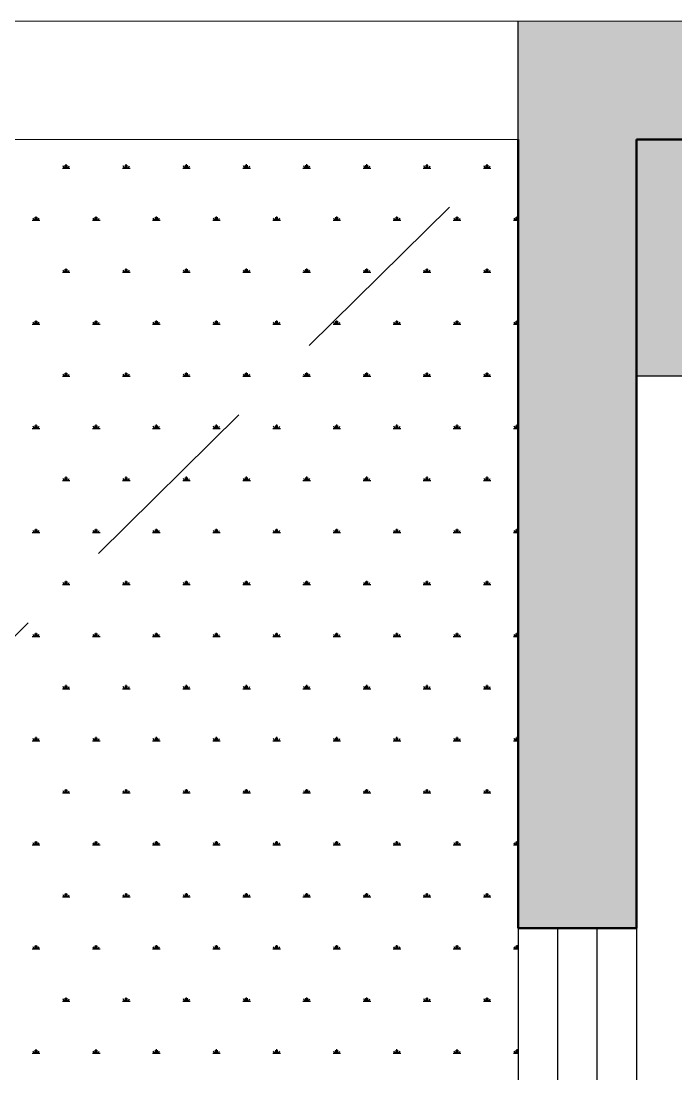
# Model space of a CAD drawing. Header units: millimetres. Extents: x 2999.9 to 3041.9, y 869.6 to 906.3.
# Drawn here: x 3022.64 to 3023.469, y 900.704 to 902.038 of the extents above; entities that cross this region are included whole.
import ezdxf

# ---------------------------------------------------------------- set-up
doc = ezdxf.new("R2010")
doc.units = ezdxf.units.MM
doc.linetypes.add('HIDDEN', pattern=[0.375, 0.25, -0.125])
doc.layers.add('mori', color=166, linetype='Continuous', lineweight=30)

msp = doc.modelspace()

# ---------------------------------------------------------------- hatches: boundary and pattern name
h = msp.add_hatch(color=256)
h.dxf.hatch_style = 1
h.set_gradient(color1=(127, 63, 0), color2=(143, 71, 0), one_color=1, tint=0.28, name='CYLINDER')
h.paths.add_polyline_path([(3023.4192, 901.8882), (3027.1645, 901.8882), (3027.1645, 901.5882), (3023.4192, 901.5882)])

# ---------------------------------------------------------------- linework, layer by layer
for p, q in [((3023.2692, 901.8882), (3023.2692, 902.0382)), ((3023.4192, 901.8882), (3027.1645, 901.8882)), ((3023.4192, 901.5882), (3023.4192, 901.8882)), ((3027.1645, 901.5882), (3023.4192, 901.5882))]:
    msp.add_line(p, q)
at = {"color": 253, "linetype": 'HIDDEN', "lineweight": 0}
msp.add_line((3019.2692, 897.9375), (3023.2692, 901.8882), dxfattribs=at)
at = {"color": 76, "linetype": 'Continuous'}
for p, q in [((3022.6919, 901.8518), (3022.7015, 901.8518)), ((3022.6943, 901.8518), (3022.6928, 901.8545)), ((3022.6955, 901.8518), (3022.6955, 901.8556)), ((3022.6967, 901.8518), (3022.6967, 901.8566)), ((3022.6979, 901.8518), (3022.6979, 901.8556)), ((3022.6991, 901.8518), (3022.7006, 901.8545)), ((3022.7681, 901.8518), (3022.7777, 901.8518)), ((3022.7705, 901.8518), (3022.769, 901.8545)), ((3022.7717, 901.8518), (3022.7717, 901.8556)), ((3022.7729, 901.8518), (3022.7729, 901.8566)), ((3022.7741, 901.8518), (3022.7741, 901.8556)), ((3022.7753, 901.8518), (3022.7768, 901.8545)), ((3022.8443, 901.8518), (3022.8539, 901.8518)), ((3022.8467, 901.8518), (3022.8452, 901.8545)), ((3022.8479, 901.8518), (3022.8479, 901.8556)), ((3022.8491, 901.8518), (3022.8491, 901.8566)), ((3022.8503, 901.8518), (3022.8503, 901.8556)), ((3022.8515, 901.8518), (3022.853, 901.8545)), ((3022.9205, 901.8518), (3022.9301, 901.8518)), ((3022.9229, 901.8518), (3022.9214, 901.8545)), ((3022.9241, 901.8518), (3022.9241, 901.8556)), ((3022.9253, 901.8518), (3022.9253, 901.8566)), ((3022.9265, 901.8518), (3022.9265, 901.8556)), ((3022.9277, 901.8518), (3022.9292, 901.8545)), ((3022.9967, 901.8518), (3023.0063, 901.8518)), ((3022.9991, 901.8518), (3022.9976, 901.8545)), ((3023.0003, 901.8518), (3023.0003, 901.8556)), ((3023.0015, 901.8518), (3023.0015, 901.8566)), ((3023.0027, 901.8518), (3023.0027, 901.8556)), ((3023.0039, 901.8518), (3023.0054, 901.8545)), ((3023.0729, 901.8518), (3023.0825, 901.8518)), ((3023.0753, 901.8518), (3023.0738, 901.8545)), ((3023.0765, 901.8518), (3023.0765, 901.8556)), ((3023.0777, 901.8518), (3023.0777, 901.8566)), ((3023.0789, 901.8518), (3023.0789, 901.8556)), ((3023.0801, 901.8518), (3023.0816, 901.8545)), ((3023.1491, 901.8518), (3023.1587, 901.8518)), ((3023.1515, 901.8518), (3023.15, 901.8545)), ((3023.1527, 901.8518), (3023.1527, 901.8556)), ((3023.1539, 901.8518), (3023.1539, 901.8566)), ((3023.1551, 901.8518), (3023.1551, 901.8556)), ((3023.1563, 901.8518), (3023.1578, 901.8545)), ((3023.2253, 901.8518), (3023.2324, 901.8518)), ((3023.2277, 901.8518), (3023.2262, 901.8545)), ((3023.2289, 901.8518), (3023.2289, 901.8556)), ((3023.2301, 901.8518), (3023.2301, 901.8566)), ((3023.2313, 901.8518), (3023.2313, 901.8556)), ((3023.2324, 901.8518), (3023.2349, 901.8518)), ((3023.2325, 901.8518), (3023.2326, 901.852)), ((3023.2326, 901.852), (3023.234, 901.8545)), ((3022.6538, 901.7858), (3022.6634, 901.7858)), ((3022.6562, 901.7858), (3022.6547, 901.7885)), ((3022.6574, 901.7858), (3022.6574, 901.7897)), ((3022.6586, 901.7858), (3022.6586, 901.7906)), ((3022.6598, 901.7858), (3022.6598, 901.7897)), ((3022.661, 901.7858), (3022.6625, 901.7885)), ((3022.73, 901.7858), (3022.7396, 901.7858)), ((3022.7324, 901.7858), (3022.7309, 901.7885)), ((3022.7336, 901.7858), (3022.7336, 901.7897)), ((3022.7348, 901.7858), (3022.7348, 901.7906)), ((3022.736, 901.7858), (3022.736, 901.7897)), ((3022.7372, 901.7858), (3022.7387, 901.7885)), ((3022.8062, 901.7858), (3022.8158, 901.7858)), ((3022.8086, 901.7858), (3022.8071, 901.7885)), ((3022.8098, 901.7858), (3022.8098, 901.7897)), ((3022.811, 901.7858), (3022.811, 901.7906)), ((3022.8122, 901.7858), (3022.8122, 901.7897)), ((3022.8134, 901.7858), (3022.8149, 901.7885)), ((3022.8824, 901.7858), (3022.892, 901.7858)), ((3022.8848, 901.7858), (3022.8833, 901.7885)), ((3022.886, 901.7858), (3022.886, 901.7897)), ((3022.8872, 901.7858), (3022.8872, 901.7906)), ((3022.8884, 901.7858), (3022.8884, 901.7897)), ((3022.8896, 901.7858), (3022.8911, 901.7885)), ((3022.9586, 901.7858), (3022.9682, 901.7858)), ((3022.961, 901.7858), (3022.9595, 901.7885)), ((3022.9622, 901.7858), (3022.9622, 901.7897)), ((3022.9634, 901.7858), (3022.9634, 901.7906)), ((3022.9646, 901.7858), (3022.9646, 901.7897)), ((3022.9658, 901.7858), (3022.9673, 901.7885)), ((3023.0348, 901.7858), (3023.0444, 901.7858)), ((3023.0372, 901.7858), (3023.0357, 901.7885)), ((3023.0384, 901.7858), (3023.0384, 901.7897)), ((3023.0396, 901.7858), (3023.0396, 901.7906)), ((3023.0408, 901.7858), (3023.0408, 901.7897)), ((3023.042, 901.7858), (3023.0435, 901.7885)), ((3023.111, 901.7858), (3023.1206, 901.7858)), ((3023.1134, 901.7858), (3023.1119, 901.7885)), ((3023.1146, 901.7858), (3023.1146, 901.7897)), ((3023.1158, 901.7858), (3023.1158, 901.7906)), ((3023.117, 901.7858), (3023.117, 901.7897)), ((3023.1182, 901.7858), (3023.1197, 901.7885)), ((3023.1872, 901.7858), (3023.1968, 901.7858)), ((3023.1896, 901.7858), (3023.1881, 901.7885)), ((3023.1908, 901.7858), (3023.1908, 901.7897)), ((3023.192, 901.7858), (3023.192, 901.7906)), ((3023.1932, 901.7858), (3023.1932, 901.7897)), ((3023.1944, 901.7858), (3023.1959, 901.7885)), ((3023.2634, 901.7858), (3023.2692, 901.7858)), ((3023.2658, 901.7858), (3023.2643, 901.7885)), ((3023.267, 901.7858), (3023.267, 901.7897)), ((3023.2682, 901.7858), (3023.2682, 901.7906)), ((3022.6919, 901.7199), (3022.7015, 901.7199)), ((3022.6943, 901.7199), (3022.6928, 901.7225)), ((3022.6955, 901.7199), (3022.6955, 901.7237)), ((3022.6967, 901.7199), (3022.6967, 901.7246)), ((3022.6979, 901.7199), (3022.6979, 901.7237)), ((3022.6991, 901.7199), (3022.7006, 901.7225)), ((3022.7681, 901.7199), (3022.7777, 901.7199)), ((3022.7705, 901.7199), (3022.769, 901.7225)), ((3022.7717, 901.7199), (3022.7717, 901.7237)), ((3022.7729, 901.7199), (3022.7729, 901.7246)), ((3022.7741, 901.7199), (3022.7741, 901.7237)), ((3022.7753, 901.7199), (3022.7768, 901.7225)), ((3022.8443, 901.7199), (3022.8539, 901.7199)), ((3022.8467, 901.7199), (3022.8452, 901.7225)), ((3022.8479, 901.7199), (3022.8479, 901.7237)), ((3022.8491, 901.7199), (3022.8491, 901.7246)), ((3022.8503, 901.7199), (3022.8503, 901.7237)), ((3022.8515, 901.7199), (3022.853, 901.7225)), ((3022.9205, 901.7199), (3022.9301, 901.7199)), ((3022.9229, 901.7199), (3022.9214, 901.7225)), ((3022.9241, 901.7199), (3022.9241, 901.7237)), ((3022.9253, 901.7199), (3022.9253, 901.7246)), ((3022.9265, 901.7199), (3022.9265, 901.7237)), ((3022.9277, 901.7199), (3022.9292, 901.7225)), ((3022.9967, 901.7199), (3023.0063, 901.7199)), ((3022.9991, 901.7199), (3022.9976, 901.7225)), ((3023.0003, 901.7199), (3023.0003, 901.7237)), ((3023.0015, 901.7199), (3023.0015, 901.7246)), ((3023.0027, 901.7199), (3023.0027, 901.7237)), ((3023.0039, 901.7199), (3023.0054, 901.7225)), ((3023.0729, 901.7199), (3023.0825, 901.7199)), ((3023.0753, 901.7199), (3023.0738, 901.7225)), ((3023.0765, 901.7199), (3023.0765, 901.7237)), ((3023.0777, 901.7199), (3023.0777, 901.7246)), ((3023.0789, 901.7199), (3023.0789, 901.7237)), ((3023.0801, 901.7199), (3023.0816, 901.7225)), ((3023.1491, 901.7199), (3023.1587, 901.7199)), ((3023.1515, 901.7199), (3023.15, 901.7225)), ((3023.1527, 901.7199), (3023.1527, 901.7237)), ((3023.1539, 901.7199), (3023.1539, 901.7246)), ((3023.1551, 901.7199), (3023.1551, 901.7237)), ((3023.1563, 901.7199), (3023.1578, 901.7225)), ((3023.2253, 901.7199), (3023.2349, 901.7199)), ((3023.2277, 901.7199), (3023.2262, 901.7225)), ((3023.2289, 901.7199), (3023.2289, 901.7237)), ((3023.2301, 901.7199), (3023.2301, 901.7246)), ((3023.2313, 901.7199), (3023.2313, 901.7237)), ((3023.2325, 901.7199), (3023.234, 901.7225)), ((3022.6538, 901.6539), (3022.6634, 901.6539)), ((3022.6562, 901.6539), (3022.6547, 901.6565)), ((3022.6574, 901.6539), (3022.6574, 901.6577)), ((3022.6586, 901.6539), (3022.6586, 901.6586)), ((3022.6598, 901.6539), (3022.6598, 901.6577)), ((3022.661, 901.6539), (3022.6625, 901.6565)), ((3022.73, 901.6539), (3022.7396, 901.6539)), ((3022.7324, 901.6539), (3022.7309, 901.6565)), ((3022.7336, 901.6539), (3022.7336, 901.6577)), ((3022.7348, 901.6539), (3022.7348, 901.6586)), ((3022.736, 901.6539), (3022.736, 901.6577)), ((3022.7372, 901.6539), (3022.7387, 901.6565)), ((3022.8062, 901.6539), (3022.8158, 901.6539)), ((3022.8086, 901.6539), (3022.8071, 901.6565)), ((3022.8098, 901.6539), (3022.8098, 901.6577)), ((3022.811, 901.6539), (3022.811, 901.6586)), ((3022.8122, 901.6539), (3022.8122, 901.6577)), ((3022.8134, 901.6539), (3022.8149, 901.6565)), ((3022.8824, 901.6539), (3022.892, 901.6539)), ((3022.8848, 901.6539), (3022.8833, 901.6565)), ((3022.886, 901.6539), (3022.886, 901.6577)), ((3022.8872, 901.6539), (3022.8872, 901.6586)), ((3022.8884, 901.6539), (3022.8884, 901.6577)), ((3022.8896, 901.6539), (3022.8911, 901.6565)), ((3022.9586, 901.6539), (3022.9682, 901.6539)), ((3022.961, 901.6539), (3022.9595, 901.6565)), ((3022.9622, 901.6539), (3022.9622, 901.6577)), ((3022.9634, 901.6539), (3022.9634, 901.6586)), ((3022.9646, 901.6539), (3022.9646, 901.6577)), ((3022.9658, 901.6539), (3022.9673, 901.6565)), ((3023.0348, 901.6539), (3023.0444, 901.6539)), ((3023.0372, 901.6539), (3023.0357, 901.6565)), ((3023.0384, 901.6539), (3023.0384, 901.6577)), ((3023.0396, 901.6539), (3023.0396, 901.6586)), ((3023.0408, 901.6539), (3023.0408, 901.6577)), ((3023.042, 901.6539), (3023.0435, 901.6565)), ((3023.111, 901.6539), (3023.1206, 901.6539)), ((3023.1134, 901.6539), (3023.1119, 901.6565)), ((3023.1146, 901.6539), (3023.1146, 901.6577)), ((3023.1158, 901.6539), (3023.1158, 901.6586)), ((3023.117, 901.6539), (3023.117, 901.6577)), ((3023.1182, 901.6539), (3023.1197, 901.6565)), ((3023.1872, 901.6539), (3023.1968, 901.6539)), ((3023.1896, 901.6539), (3023.1881, 901.6565)), ((3023.1908, 901.6539), (3023.1908, 901.6577)), ((3023.192, 901.6539), (3023.192, 901.6586)), ((3023.1932, 901.6539), (3023.1932, 901.6577)), ((3023.1944, 901.6539), (3023.1959, 901.6565)), ((3023.2634, 901.6539), (3023.2692, 901.6539)), ((3023.2658, 901.6539), (3023.2643, 901.6565)), ((3023.267, 901.6539), (3023.267, 901.6577)), ((3023.2682, 901.6539), (3023.2682, 901.6586)), ((3022.6919, 901.5879), (3022.7015, 901.5879)), ((3022.6943, 901.5879), (3022.6928, 901.5905)), ((3022.6955, 901.5879), (3022.6955, 901.5917)), ((3022.6967, 901.5879), (3022.6967, 901.5926)), ((3022.6979, 901.5879), (3022.6979, 901.5917)), ((3022.6991, 901.5879), (3022.7006, 901.5905)), ((3022.7681, 901.5879), (3022.7777, 901.5879)), ((3022.7705, 901.5879), (3022.769, 901.5905)), ((3022.7717, 901.5879), (3022.7717, 901.5917)), ((3022.7729, 901.5879), (3022.7729, 901.5926)), ((3022.7741, 901.5879), (3022.7741, 901.5917)), ((3022.7753, 901.5879), (3022.7768, 901.5905)), ((3022.8443, 901.5879), (3022.8539, 901.5879)), ((3022.8467, 901.5879), (3022.8452, 901.5905)), ((3022.8479, 901.5879), (3022.8479, 901.5917)), ((3022.8491, 901.5879), (3022.8491, 901.5926)), ((3022.8503, 901.5879), (3022.8503, 901.5917)), ((3022.8515, 901.5879), (3022.853, 901.5905)), ((3022.9205, 901.5879), (3022.9301, 901.5879)), ((3022.9229, 901.5879), (3022.9214, 901.5905)), ((3022.9241, 901.5879), (3022.9241, 901.5917)), ((3022.9253, 901.5879), (3022.9253, 901.5926)), ((3022.9265, 901.5879), (3022.9265, 901.5917)), ((3022.9277, 901.5879), (3022.9292, 901.5905)), ((3022.9967, 901.5879), (3023.0063, 901.5879)), ((3022.9991, 901.5879), (3022.9976, 901.5905)), ((3023.0003, 901.5879), (3023.0003, 901.5917)), ((3023.0015, 901.5879), (3023.0015, 901.5926)), ((3023.0027, 901.5879), (3023.0027, 901.5917)), ((3023.0039, 901.5879), (3023.0054, 901.5905)), ((3023.0729, 901.5879), (3023.0825, 901.5879)), ((3023.0753, 901.5879), (3023.0738, 901.5905)), ((3023.0765, 901.5879), (3023.0765, 901.5917)), ((3023.0777, 901.5879), (3023.0777, 901.5926)), ((3023.0789, 901.5879), (3023.0789, 901.5917)), ((3023.0801, 901.5879), (3023.0816, 901.5905)), ((3023.1491, 901.5879), (3023.1587, 901.5879)), ((3023.1515, 901.5879), (3023.15, 901.5905)), ((3023.1527, 901.5879), (3023.1527, 901.5917)), ((3023.1539, 901.5879), (3023.1539, 901.5926)), ((3023.1551, 901.5879), (3023.1551, 901.5917)), ((3023.1563, 901.5879), (3023.1578, 901.5905)), ((3023.2253, 901.5879), (3023.2349, 901.5879)), ((3023.2277, 901.5879), (3023.2262, 901.5905)), ((3023.2289, 901.5879), (3023.2289, 901.5917)), ((3023.2301, 901.5879), (3023.2301, 901.5926)), ((3023.2313, 901.5879), (3023.2313, 901.5917)), ((3023.2325, 901.5879), (3023.234, 901.5905)), ((3022.6538, 901.5219), (3022.6634, 901.5219)), ((3022.6562, 901.5219), (3022.6547, 901.5245)), ((3022.6574, 901.5219), (3022.6574, 901.5257)), ((3022.6586, 901.5219), (3022.6586, 901.5266)), ((3022.6598, 901.5219), (3022.6598, 901.5257)), ((3022.661, 901.5219), (3022.6625, 901.5245)), ((3022.73, 901.5219), (3022.7396, 901.5219)), ((3022.7324, 901.5219), (3022.7309, 901.5245)), ((3022.7336, 901.5219), (3022.7336, 901.5257)), ((3022.7348, 901.5219), (3022.7348, 901.5266)), ((3022.736, 901.5219), (3022.736, 901.5257)), ((3022.7372, 901.5219), (3022.7387, 901.5245)), ((3022.8062, 901.5219), (3022.8158, 901.5219)), ((3022.8086, 901.5219), (3022.8071, 901.5245)), ((3022.8098, 901.5219), (3022.8098, 901.5257)), ((3022.811, 901.5219), (3022.811, 901.5266)), ((3022.8122, 901.5219), (3022.8122, 901.5257)), ((3022.8134, 901.5219), (3022.8149, 901.5245)), ((3022.8824, 901.5219), (3022.892, 901.5219)), ((3022.8848, 901.5219), (3022.8833, 901.5245)), ((3022.886, 901.5219), (3022.886, 901.5257)), ((3022.8872, 901.5219), (3022.8872, 901.5266)), ((3022.8884, 901.5219), (3022.8884, 901.5257)), ((3022.8896, 901.5219), (3022.8911, 901.5245)), ((3022.9586, 901.5219), (3022.9682, 901.5219)), ((3022.961, 901.5219), (3022.9595, 901.5245)), ((3022.9622, 901.5219), (3022.9622, 901.5257)), ((3022.9634, 901.5219), (3022.9634, 901.5266)), ((3022.9646, 901.5219), (3022.9646, 901.5257)), ((3022.9658, 901.5219), (3022.9673, 901.5245)), ((3023.0348, 901.5219), (3023.0444, 901.5219)), ((3023.0372, 901.5219), (3023.0357, 901.5245)), ((3023.0384, 901.5219), (3023.0384, 901.5257)), ((3023.0396, 901.5219), (3023.0396, 901.5266)), ((3023.0408, 901.5219), (3023.0408, 901.5257)), ((3023.042, 901.5219), (3023.0435, 901.5245)), ((3023.111, 901.5219), (3023.1206, 901.5219)), ((3023.1134, 901.5219), (3023.1119, 901.5245)), ((3023.1146, 901.5219), (3023.1146, 901.5257)), ((3023.1158, 901.5219), (3023.1158, 901.5266)), ((3023.117, 901.5219), (3023.117, 901.5257)), ((3023.1182, 901.5219), (3023.1197, 901.5245)), ((3023.1872, 901.5219), (3023.1968, 901.5219)), ((3023.1896, 901.5219), (3023.1881, 901.5245)), ((3023.1908, 901.5219), (3023.1908, 901.5257)), ((3023.192, 901.5219), (3023.192, 901.5266)), ((3023.1932, 901.5219), (3023.1932, 901.5257)), ((3023.1944, 901.5219), (3023.1959, 901.5245)), ((3023.2634, 901.5219), (3023.2692, 901.5219)), ((3023.2658, 901.5219), (3023.2643, 901.5245)), ((3023.267, 901.5219), (3023.267, 901.5257)), ((3023.2682, 901.5219), (3023.2682, 901.5266)), ((3022.6919, 901.4559), (3022.7015, 901.4559)), ((3022.6943, 901.4559), (3022.6928, 901.4585)), ((3022.6955, 901.4559), (3022.6955, 901.4597)), ((3022.6967, 901.4559), (3022.6967, 901.4607)), ((3022.6979, 901.4559), (3022.6979, 901.4597)), ((3022.6991, 901.4559), (3022.7006, 901.4585)), ((3022.7681, 901.4559), (3022.7777, 901.4559)), ((3022.7705, 901.4559), (3022.769, 901.4585)), ((3022.7717, 901.4559), (3022.7717, 901.4597)), ((3022.7729, 901.4559), (3022.7729, 901.4607)), ((3022.7741, 901.4559), (3022.7741, 901.4597)), ((3022.7753, 901.4559), (3022.7768, 901.4585)), ((3022.8443, 901.4559), (3022.8539, 901.4559)), ((3022.8467, 901.4559), (3022.8452, 901.4585)), ((3022.8479, 901.4559), (3022.8479, 901.4597)), ((3022.8491, 901.4559), (3022.8491, 901.4607)), ((3022.8503, 901.4559), (3022.8503, 901.4597)), ((3022.8515, 901.4559), (3022.853, 901.4585)), ((3022.9205, 901.4559), (3022.9301, 901.4559)), ((3022.9229, 901.4559), (3022.9214, 901.4585)), ((3022.9241, 901.4559), (3022.9241, 901.4597)), ((3022.9253, 901.4559), (3022.9253, 901.4607)), ((3022.9265, 901.4559), (3022.9265, 901.4597)), ((3022.9277, 901.4559), (3022.9292, 901.4585)), ((3022.9967, 901.4559), (3023.0063, 901.4559)), ((3022.9991, 901.4559), (3022.9976, 901.4585)), ((3023.0003, 901.4559), (3023.0003, 901.4597)), ((3023.0015, 901.4559), (3023.0015, 901.4607)), ((3023.0027, 901.4559), (3023.0027, 901.4597)), ((3023.0039, 901.4559), (3023.0054, 901.4585)), ((3023.0729, 901.4559), (3023.0825, 901.4559)), ((3023.0753, 901.4559), (3023.0738, 901.4585)), ((3023.0765, 901.4559), (3023.0765, 901.4597)), ((3023.0777, 901.4559), (3023.0777, 901.4607)), ((3023.0789, 901.4559), (3023.0789, 901.4597)), ((3023.0801, 901.4559), (3023.0816, 901.4585)), ((3023.1491, 901.4559), (3023.1587, 901.4559)), ((3023.1515, 901.4559), (3023.15, 901.4585)), ((3023.1527, 901.4559), (3023.1527, 901.4597)), ((3023.1539, 901.4559), (3023.1539, 901.4607)), ((3023.1551, 901.4559), (3023.1551, 901.4597)), ((3023.1563, 901.4559), (3023.1578, 901.4585)), ((3023.2253, 901.4559), (3023.2349, 901.4559)), ((3023.2277, 901.4559), (3023.2262, 901.4585)), ((3023.2289, 901.4559), (3023.2289, 901.4597)), ((3023.2301, 901.4559), (3023.2301, 901.4607)), ((3023.2313, 901.4559), (3023.2313, 901.4597)), ((3023.2325, 901.4559), (3023.234, 901.4585)), ((3022.6538, 901.3899), (3022.6634, 901.3899)), ((3022.6562, 901.3899), (3022.6547, 901.3925)), ((3022.6574, 901.3899), (3022.6574, 901.3937)), ((3022.6586, 901.3899), (3022.6586, 901.3947)), ((3022.6598, 901.3899), (3022.6598, 901.3937)), ((3022.661, 901.3899), (3022.6625, 901.3925)), ((3022.73, 901.3899), (3022.7396, 901.3899)), ((3022.7324, 901.3899), (3022.7309, 901.3925)), ((3022.7336, 901.3899), (3022.7336, 901.3937)), ((3022.7348, 901.3899), (3022.7348, 901.3947)), ((3022.736, 901.3899), (3022.736, 901.3937)), ((3022.7372, 901.3899), (3022.7387, 901.3925)), ((3022.8062, 901.3899), (3022.8158, 901.3899)), ((3022.8086, 901.3899), (3022.8071, 901.3925)), ((3022.8098, 901.3899), (3022.8098, 901.3937)), ((3022.811, 901.3899), (3022.811, 901.3947)), ((3022.8122, 901.3899), (3022.8122, 901.3937)), ((3022.8134, 901.3899), (3022.8149, 901.3925)), ((3022.8824, 901.3899), (3022.892, 901.3899)), ((3022.8848, 901.3899), (3022.8833, 901.3925)), ((3022.886, 901.3899), (3022.886, 901.3937)), ((3022.8872, 901.3899), (3022.8872, 901.3947)), ((3022.8884, 901.3899), (3022.8884, 901.3937)), ((3022.8896, 901.3899), (3022.8911, 901.3925)), ((3022.9586, 901.3899), (3022.9682, 901.3899)), ((3022.961, 901.3899), (3022.9595, 901.3925)), ((3022.9622, 901.3899), (3022.9622, 901.3937)), ((3022.9634, 901.3899), (3022.9634, 901.3947)), ((3022.9646, 901.3899), (3022.9646, 901.3937)), ((3022.9658, 901.3899), (3022.9673, 901.3925)), ((3023.0348, 901.3899), (3023.0444, 901.3899)), ((3023.0372, 901.3899), (3023.0357, 901.3925)), ((3023.0384, 901.3899), (3023.0384, 901.3937)), ((3023.0396, 901.3899), (3023.0396, 901.3947)), ((3023.0408, 901.3899), (3023.0408, 901.3937)), ((3023.042, 901.3899), (3023.0435, 901.3925)), ((3023.111, 901.3899), (3023.1206, 901.3899)), ((3023.1134, 901.3899), (3023.1119, 901.3925)), ((3023.1146, 901.3899), (3023.1146, 901.3937)), ((3023.1158, 901.3899), (3023.1158, 901.3947)), ((3023.117, 901.3899), (3023.117, 901.3937)), ((3023.1182, 901.3899), (3023.1197, 901.3925)), ((3023.1872, 901.3899), (3023.1968, 901.3899)), ((3023.1896, 901.3899), (3023.1881, 901.3925)), ((3023.1908, 901.3899), (3023.1908, 901.3937)), ((3023.192, 901.3899), (3023.192, 901.3947)), ((3023.1932, 901.3899), (3023.1932, 901.3937)), ((3023.1944, 901.3899), (3023.1959, 901.3925)), ((3023.2634, 901.3899), (3023.2692, 901.3899)), ((3023.2658, 901.3899), (3023.2643, 901.3925)), ((3023.267, 901.3899), (3023.267, 901.3937)), ((3023.2682, 901.3899), (3023.2682, 901.3947)), ((3022.6919, 901.3239), (3022.6979, 901.3239)), ((3022.6943, 901.3239), (3022.6928, 901.3265)), ((3022.6955, 901.3239), (3022.6955, 901.3277)), ((3022.6967, 901.3239), (3022.6967, 901.3287)), ((3022.6979, 901.3239), (3022.6979, 901.3277)), ((3022.6979, 901.3239), (3022.7015, 901.3239)), ((3022.6979, 901.3239), (3022.6979, 901.3239)), ((3022.6991, 901.3239), (3022.7006, 901.3266)), ((3022.7681, 901.3239), (3022.7777, 901.3239)), ((3022.7705, 901.3239), (3022.769, 901.3265)), ((3022.7717, 901.3239), (3022.7717, 901.3277)), ((3022.7729, 901.3239), (3022.7729, 901.3287)), ((3022.7741, 901.3239), (3022.7741, 901.3277)), ((3022.7753, 901.3239), (3022.7768, 901.3266)), ((3022.8443, 901.3239), (3022.8539, 901.3239)), ((3022.8467, 901.3239), (3022.8452, 901.3265)), ((3022.8479, 901.3239), (3022.8479, 901.3277)), ((3022.8491, 901.3239), (3022.8491, 901.3287)), ((3022.8503, 901.3239), (3022.8503, 901.3277)), ((3022.8515, 901.3239), (3022.853, 901.3266)), ((3022.9205, 901.3239), (3022.9301, 901.3239)), ((3022.9229, 901.3239), (3022.9214, 901.3265)), ((3022.9241, 901.3239), (3022.9241, 901.3277)), ((3022.9253, 901.3239), (3022.9253, 901.3287)), ((3022.9265, 901.3239), (3022.9265, 901.3277)), ((3022.9277, 901.3239), (3022.9292, 901.3266)), ((3022.9967, 901.3239), (3023.0063, 901.3239)), ((3022.9991, 901.3239), (3022.9976, 901.3265)), ((3023.0003, 901.3239), (3023.0003, 901.3277)), ((3023.0015, 901.3239), (3023.0015, 901.3287)), ((3023.0027, 901.3239), (3023.0027, 901.3277)), ((3023.0039, 901.3239), (3023.0054, 901.3266)), ((3023.0729, 901.3239), (3023.0825, 901.3239)), ((3023.0753, 901.3239), (3023.0738, 901.3265)), ((3023.0765, 901.3239), (3023.0765, 901.3277)), ((3023.0777, 901.3239), (3023.0777, 901.3287)), ((3023.0789, 901.3239), (3023.0789, 901.3277)), ((3023.0801, 901.3239), (3023.0816, 901.3266)), ((3023.1491, 901.3239), (3023.1587, 901.3239)), ((3023.1515, 901.3239), (3023.15, 901.3265)), ((3023.1527, 901.3239), (3023.1527, 901.3277)), ((3023.1539, 901.3239), (3023.1539, 901.3287)), ((3023.1551, 901.3239), (3023.1551, 901.3277)), ((3023.1563, 901.3239), (3023.1578, 901.3266)), ((3023.2253, 901.3239), (3023.2349, 901.3239)), ((3023.2277, 901.3239), (3023.2262, 901.3265)), ((3023.2289, 901.3239), (3023.2289, 901.3277)), ((3023.2301, 901.3239), (3023.2301, 901.3287)), ((3023.2313, 901.3239), (3023.2313, 901.3277)), ((3023.2325, 901.3239), (3023.234, 901.3266)), ((3022.6538, 901.2579), (3022.6634, 901.2579)), ((3022.6562, 901.2579), (3022.6547, 901.2606)), ((3022.6574, 901.2579), (3022.6574, 901.2617)), ((3022.6586, 901.2579), (3022.6586, 901.2627)), ((3022.6598, 901.2579), (3022.6598, 901.2617)), ((3022.661, 901.2579), (3022.6625, 901.2606)), ((3022.73, 901.2579), (3022.7396, 901.2579)), ((3022.7324, 901.2579), (3022.7309, 901.2606)), ((3022.7336, 901.2579), (3022.7336, 901.2617)), ((3022.7348, 901.2579), (3022.7348, 901.2627)), ((3022.736, 901.2579), (3022.736, 901.2617)), ((3022.7372, 901.2579), (3022.7387, 901.2606)), ((3022.8062, 901.2579), (3022.8158, 901.2579)), ((3022.8086, 901.2579), (3022.8071, 901.2606)), ((3022.8098, 901.2579), (3022.8098, 901.2617)), ((3022.811, 901.2579), (3022.811, 901.2627)), ((3022.8122, 901.2579), (3022.8122, 901.2617)), ((3022.8134, 901.2579), (3022.8149, 901.2606)), ((3022.8824, 901.2579), (3022.892, 901.2579)), ((3022.8848, 901.2579), (3022.8833, 901.2606)), ((3022.886, 901.2579), (3022.886, 901.2617)), ((3022.8872, 901.2579), (3022.8872, 901.2627)), ((3022.8884, 901.2579), (3022.8884, 901.2617)), ((3022.8896, 901.2579), (3022.8911, 901.2606)), ((3022.9586, 901.2579), (3022.9682, 901.2579)), ((3022.961, 901.2579), (3022.9595, 901.2606)), ((3022.9622, 901.2579), (3022.9622, 901.2617)), ((3022.9634, 901.2579), (3022.9634, 901.2627)), ((3022.9646, 901.2579), (3022.9646, 901.2617)), ((3022.9658, 901.2579), (3022.9673, 901.2606)), ((3023.0348, 901.2579), (3023.0444, 901.2579)), ((3023.0372, 901.2579), (3023.0357, 901.2606)), ((3023.0384, 901.2579), (3023.0384, 901.2617)), ((3023.0396, 901.2579), (3023.0396, 901.2627)), ((3023.0408, 901.2579), (3023.0408, 901.2617)), ((3023.042, 901.2579), (3023.0435, 901.2606)), ((3023.111, 901.2579), (3023.1206, 901.2579)), ((3023.1134, 901.2579), (3023.1119, 901.2606)), ((3023.1146, 901.2579), (3023.1146, 901.2617)), ((3023.1158, 901.2579), (3023.1158, 901.2627)), ((3023.117, 901.2579), (3023.117, 901.2617)), ((3023.1182, 901.2579), (3023.1197, 901.2606)), ((3023.1872, 901.2579), (3023.1968, 901.2579)), ((3023.1896, 901.2579), (3023.1881, 901.2606)), ((3023.1908, 901.2579), (3023.1908, 901.2617)), ((3023.192, 901.2579), (3023.192, 901.2627)), ((3023.1932, 901.2579), (3023.1932, 901.2617)), ((3023.1944, 901.2579), (3023.1959, 901.2606)), ((3023.2634, 901.2579), (3023.2692, 901.2579)), ((3023.2658, 901.2579), (3023.2643, 901.2606)), ((3023.267, 901.2579), (3023.267, 901.2617)), ((3023.2682, 901.2579), (3023.2682, 901.2627)), ((3022.6919, 901.1919), (3022.7015, 901.1919)), ((3022.6943, 901.1919), (3022.6928, 901.1946)), ((3022.6955, 901.1919), (3022.6955, 901.1957)), ((3022.6967, 901.1919), (3022.6967, 901.1967)), ((3022.6979, 901.1919), (3022.6979, 901.1957)), ((3022.6991, 901.1919), (3022.7006, 901.1946)), ((3022.7681, 901.1919), (3022.7777, 901.1919)), ((3022.7705, 901.1919), (3022.769, 901.1946)), ((3022.7717, 901.1919), (3022.7717, 901.1957)), ((3022.7729, 901.1919), (3022.7729, 901.1967)), ((3022.7741, 901.1919), (3022.7741, 901.1957)), ((3022.7753, 901.1919), (3022.7768, 901.1946)), ((3022.8443, 901.1919), (3022.8539, 901.1919)), ((3022.8467, 901.1919), (3022.8452, 901.1946)), ((3022.8479, 901.1919), (3022.8479, 901.1957)), ((3022.8491, 901.1919), (3022.8491, 901.1967)), ((3022.8503, 901.1919), (3022.8503, 901.1957)), ((3022.8515, 901.1919), (3022.853, 901.1946)), ((3022.9205, 901.1919), (3022.9301, 901.1919)), ((3022.9229, 901.1919), (3022.9214, 901.1946)), ((3022.9241, 901.1919), (3022.9241, 901.1957)), ((3022.9253, 901.1919), (3022.9253, 901.1967)), ((3022.9265, 901.1919), (3022.9265, 901.1957)), ((3022.9277, 901.1919), (3022.9292, 901.1946)), ((3022.9967, 901.1919), (3023.0063, 901.1919)), ((3022.9991, 901.1919), (3022.9976, 901.1946)), ((3023.0003, 901.1919), (3023.0003, 901.1957)), ((3023.0015, 901.1919), (3023.0015, 901.1967)), ((3023.0027, 901.1919), (3023.0027, 901.1957)), ((3023.0039, 901.1919), (3023.0054, 901.1946)), ((3023.0729, 901.1919), (3023.0825, 901.1919)), ((3023.0753, 901.1919), (3023.0738, 901.1946)), ((3023.0765, 901.1919), (3023.0765, 901.1957)), ((3023.0777, 901.1919), (3023.0777, 901.1967)), ((3023.0789, 901.1919), (3023.0789, 901.1957)), ((3023.0801, 901.1919), (3023.0816, 901.1946)), ((3023.1491, 901.1919), (3023.1587, 901.1919)), ((3023.1515, 901.1919), (3023.15, 901.1946)), ((3023.1527, 901.1919), (3023.1527, 901.1957)), ((3023.1539, 901.1919), (3023.1539, 901.1967)), ((3023.1551, 901.1919), (3023.1551, 901.1957)), ((3023.1563, 901.1919), (3023.1578, 901.1946)), ((3023.2253, 901.1919), (3023.2349, 901.1919)), ((3023.2277, 901.1919), (3023.2262, 901.1946)), ((3023.2289, 901.1919), (3023.2289, 901.1957)), ((3023.2301, 901.1919), (3023.2301, 901.1967)), ((3023.2313, 901.1919), (3023.2313, 901.1957)), ((3023.2325, 901.1919), (3023.234, 901.1946)), ((3022.6586, 901.1259), (3022.6586, 901.1307)), ((3022.7348, 901.1259), (3022.7348, 901.1307)), ((3022.811, 901.1259), (3022.811, 901.1307)), ((3022.8872, 901.1259), (3022.8872, 901.1307)), ((3022.9634, 901.1259), (3022.9634, 901.1307)), ((3023.0396, 901.1259), (3023.0396, 901.1307)), ((3023.1158, 901.1259), (3023.1158, 901.1307)), ((3023.192, 901.1259), (3023.192, 901.1307)), ((3023.2682, 901.1259), (3023.2682, 901.1307)), ((3022.6538, 901.1259), (3022.6634, 901.1259)), ((3022.6562, 901.1259), (3022.6547, 901.1286)), ((3022.6574, 901.1259), (3022.6574, 901.1297)), ((3022.6598, 901.1259), (3022.6598, 901.1297)), ((3022.661, 901.1259), (3022.6625, 901.1286)), ((3022.73, 901.1259), (3022.7396, 901.1259)), ((3022.7324, 901.1259), (3022.7309, 901.1286)), ((3022.7336, 901.1259), (3022.7336, 901.1297)), ((3022.736, 901.1259), (3022.736, 901.1297)), ((3022.7372, 901.1259), (3022.7387, 901.1286)), ((3022.8062, 901.1259), (3022.8158, 901.1259)), ((3022.8086, 901.1259), (3022.8071, 901.1286)), ((3022.8098, 901.1259), (3022.8098, 901.1297)), ((3022.8122, 901.1259), (3022.8122, 901.1297)), ((3022.8134, 901.1259), (3022.8149, 901.1286)), ((3022.8824, 901.1259), (3022.892, 901.1259)), ((3022.8848, 901.1259), (3022.8833, 901.1286)), ((3022.886, 901.1259), (3022.886, 901.1297)), ((3022.8884, 901.1259), (3022.8884, 901.1297)), ((3022.8896, 901.1259), (3022.8911, 901.1286)), ((3022.9586, 901.1259), (3022.9682, 901.1259)), ((3022.961, 901.1259), (3022.9595, 901.1286)), ((3022.9622, 901.1259), (3022.9622, 901.1297)), ((3022.9646, 901.1259), (3022.9646, 901.1297)), ((3022.9658, 901.1259), (3022.9673, 901.1286)), ((3023.0348, 901.1259), (3023.0444, 901.1259)), ((3023.0372, 901.1259), (3023.0357, 901.1286)), ((3023.0384, 901.1259), (3023.0384, 901.1297)), ((3023.0408, 901.1259), (3023.0408, 901.1297)), ((3023.042, 901.1259), (3023.0435, 901.1286)), ((3023.111, 901.1259), (3023.1206, 901.1259)), ((3023.1134, 901.1259), (3023.1119, 901.1286)), ((3023.1146, 901.1259), (3023.1146, 901.1297)), ((3023.117, 901.1259), (3023.117, 901.1297)), ((3023.1182, 901.1259), (3023.1197, 901.1286)), ((3023.1872, 901.1259), (3023.1968, 901.1259)), ((3023.1896, 901.1259), (3023.1881, 901.1286)), ((3023.1908, 901.1259), (3023.1908, 901.1297)), ((3023.1932, 901.1259), (3023.1932, 901.1297)), ((3023.1944, 901.1259), (3023.1959, 901.1286)), ((3023.2634, 901.1259), (3023.2692, 901.1259)), ((3023.2658, 901.1259), (3023.2643, 901.1286)), ((3023.267, 901.1259), (3023.267, 901.1297)), ((3022.6955, 901.0599), (3022.6955, 901.0638)), ((3022.6967, 901.0599), (3022.6967, 901.0647)), ((3022.6979, 901.0599), (3022.6979, 901.0638)), ((3022.7717, 901.0599), (3022.7717, 901.0638)), ((3022.7729, 901.0599), (3022.7729, 901.0647)), ((3022.7741, 901.0599), (3022.7741, 901.0638)), ((3022.8479, 901.0599), (3022.8479, 901.0638)), ((3022.8491, 901.0599), (3022.8491, 901.0647)), ((3022.8503, 901.0599), (3022.8503, 901.0638)), ((3022.9241, 901.0599), (3022.9241, 901.0638)), ((3022.9253, 901.0599), (3022.9253, 901.0647)), ((3022.9265, 901.0599), (3022.9265, 901.0638)), ((3023.0003, 901.0599), (3023.0003, 901.0638)), ((3023.0015, 901.0599), (3023.0015, 901.0647)), ((3023.0027, 901.0599), (3023.0027, 901.0638)), ((3023.0765, 901.0599), (3023.0765, 901.0638)), ((3023.0777, 901.0599), (3023.0777, 901.0647)), ((3023.0789, 901.0599), (3023.0789, 901.0638)), ((3023.1527, 901.0599), (3023.1527, 901.0638)), ((3023.1539, 901.0599), (3023.1539, 901.0647)), ((3023.1551, 901.0599), (3023.1551, 901.0638)), ((3023.2289, 901.0599), (3023.2289, 901.0638)), ((3023.2301, 901.0599), (3023.2301, 901.0647)), ((3023.2313, 901.0599), (3023.2313, 901.0638)), ((3022.6919, 901.0599), (3022.7015, 901.0599)), ((3022.6943, 901.0599), (3022.6928, 901.0626)), ((3022.6991, 901.0599), (3022.7006, 901.0626)), ((3022.7681, 901.0599), (3022.7777, 901.0599)), ((3022.7705, 901.0599), (3022.769, 901.0626)), ((3022.7753, 901.0599), (3022.7768, 901.0626)), ((3022.8443, 901.0599), (3022.8539, 901.0599)), ((3022.8467, 901.0599), (3022.8452, 901.0626)), ((3022.8515, 901.0599), (3022.853, 901.0626)), ((3022.9205, 901.0599), (3022.9301, 901.0599)), ((3022.9229, 901.0599), (3022.9214, 901.0626)), ((3022.9277, 901.0599), (3022.9292, 901.0626)), ((3022.9967, 901.0599), (3023.0063, 901.0599)), ((3022.9991, 901.0599), (3022.9976, 901.0626)), ((3023.0039, 901.0599), (3023.0054, 901.0626)), ((3023.0729, 901.0599), (3023.0825, 901.0599)), ((3023.0753, 901.0599), (3023.0738, 901.0626)), ((3023.0801, 901.0599), (3023.0816, 901.0626)), ((3023.1491, 901.0599), (3023.1587, 901.0599)), ((3023.1515, 901.0599), (3023.15, 901.0626)), ((3023.1563, 901.0599), (3023.1578, 901.0626)), ((3023.2253, 901.0599), (3023.2349, 901.0599)), ((3023.2277, 901.0599), (3023.2262, 901.0626)), ((3023.2325, 901.0599), (3023.234, 901.0626)), ((3022.6574, 900.994), (3022.6574, 900.9978)), ((3022.6586, 900.994), (3022.6586, 900.9987)), ((3022.6598, 900.994), (3022.6598, 900.9978)), ((3022.7336, 900.994), (3022.7336, 900.9978)), ((3022.7348, 900.994), (3022.7348, 900.9987)), ((3022.736, 900.994), (3022.736, 900.9978)), ((3022.8098, 900.994), (3022.8098, 900.9978)), ((3022.811, 900.994), (3022.811, 900.9987)), ((3022.8122, 900.994), (3022.8122, 900.9978)), ((3022.886, 900.994), (3022.886, 900.9978)), ((3022.8872, 900.994), (3022.8872, 900.9987)), ((3022.8884, 900.994), (3022.8884, 900.9978)), ((3022.9622, 900.994), (3022.9622, 900.9978)), ((3022.9634, 900.994), (3022.9634, 900.9987)), ((3022.9646, 900.994), (3022.9646, 900.9978)), ((3023.0384, 900.994), (3023.0384, 900.9978)), ((3023.0396, 900.994), (3023.0396, 900.9987)), ((3023.0408, 900.994), (3023.0408, 900.9978)), ((3023.1146, 900.994), (3023.1146, 900.9978)), ((3023.1158, 900.994), (3023.1158, 900.9987)), ((3023.117, 900.994), (3023.117, 900.9978)), ((3023.1908, 900.994), (3023.1908, 900.9978)), ((3023.192, 900.994), (3023.192, 900.9987)), ((3023.1932, 900.994), (3023.1932, 900.9978)), ((3023.267, 900.994), (3023.267, 900.9978)), ((3023.2682, 900.994), (3023.2682, 900.9987)), ((3022.6538, 900.994), (3022.6634, 900.994)), ((3022.6562, 900.994), (3022.6547, 900.9966)), ((3022.661, 900.994), (3022.6625, 900.9966)), ((3022.73, 900.994), (3022.7396, 900.994)), ((3022.7324, 900.994), (3022.7309, 900.9966)), ((3022.7372, 900.994), (3022.7387, 900.9966)), ((3022.8062, 900.994), (3022.8158, 900.994)), ((3022.8086, 900.994), (3022.8071, 900.9966)), ((3022.8134, 900.994), (3022.8149, 900.9966)), ((3022.8824, 900.994), (3022.892, 900.994)), ((3022.8848, 900.994), (3022.8833, 900.9966)), ((3022.8896, 900.994), (3022.8911, 900.9966)), ((3022.9586, 900.994), (3022.9682, 900.994)), ((3022.961, 900.994), (3022.9595, 900.9966)), ((3022.9658, 900.994), (3022.9673, 900.9966)), ((3023.0348, 900.994), (3023.0444, 900.994)), ((3023.0372, 900.994), (3023.0357, 900.9966)), ((3023.042, 900.994), (3023.0435, 900.9966)), ((3023.111, 900.994), (3023.1206, 900.994)), ((3023.1134, 900.994), (3023.1119, 900.9966)), ((3023.1182, 900.994), (3023.1197, 900.9966)), ((3023.1872, 900.994), (3023.1968, 900.994)), ((3023.1896, 900.994), (3023.1881, 900.9966)), ((3023.1944, 900.994), (3023.1959, 900.9966)), ((3023.2634, 900.994), (3023.2692, 900.994)), ((3023.2658, 900.994), (3023.2643, 900.9966)), ((3022.6943, 900.928), (3022.6928, 900.9306)), ((3022.6955, 900.928), (3022.6955, 900.9318)), ((3022.6967, 900.928), (3022.6967, 900.9327)), ((3022.6979, 900.928), (3022.6979, 900.9318)), ((3022.6991, 900.928), (3022.7006, 900.9306)), ((3022.7705, 900.928), (3022.769, 900.9306)), ((3022.7717, 900.928), (3022.7717, 900.9318)), ((3022.7729, 900.928), (3022.7729, 900.9327)), ((3022.7741, 900.928), (3022.7741, 900.9318)), ((3022.7753, 900.928), (3022.7768, 900.9306)), ((3022.8467, 900.928), (3022.8452, 900.9306)), ((3022.8479, 900.928), (3022.8479, 900.9318)), ((3022.8491, 900.928), (3022.8491, 900.9327)), ((3022.8503, 900.928), (3022.8503, 900.9318)), ((3022.8515, 900.928), (3022.853, 900.9306)), ((3022.9229, 900.928), (3022.9214, 900.9306)), ((3022.9241, 900.928), (3022.9241, 900.9318)), ((3022.9253, 900.928), (3022.9253, 900.9327)), ((3022.9265, 900.928), (3022.9265, 900.9318)), ((3022.9277, 900.928), (3022.9292, 900.9306)), ((3022.9991, 900.928), (3022.9976, 900.9306)), ((3023.0003, 900.928), (3023.0003, 900.9318)), ((3023.0015, 900.928), (3023.0015, 900.9327)), ((3023.0027, 900.928), (3023.0027, 900.9318)), ((3023.0039, 900.928), (3023.0054, 900.9306)), ((3023.0753, 900.928), (3023.0738, 900.9306)), ((3023.0765, 900.928), (3023.0765, 900.9318)), ((3023.0777, 900.928), (3023.0777, 900.9327)), ((3023.0789, 900.928), (3023.0789, 900.9318)), ((3023.0801, 900.928), (3023.0816, 900.9306)), ((3023.1515, 900.928), (3023.15, 900.9306)), ((3023.1527, 900.928), (3023.1527, 900.9318)), ((3023.1539, 900.928), (3023.1539, 900.9327)), ((3023.1551, 900.928), (3023.1551, 900.9318)), ((3023.1563, 900.928), (3023.1578, 900.9306)), ((3023.2277, 900.928), (3023.2262, 900.9306)), ((3023.2289, 900.928), (3023.2289, 900.9318)), ((3023.2301, 900.928), (3023.2301, 900.9327)), ((3023.2313, 900.928), (3023.2313, 900.9318)), ((3023.2325, 900.928), (3023.234, 900.9306)), ((3022.6919, 900.928), (3022.7015, 900.928)), ((3022.7681, 900.928), (3022.7777, 900.928)), ((3022.8443, 900.928), (3022.8539, 900.928)), ((3022.9205, 900.928), (3022.9301, 900.928)), ((3022.9967, 900.928), (3023.0063, 900.928)), ((3023.0729, 900.928), (3023.0825, 900.928)), ((3023.1491, 900.928), (3023.1587, 900.928)), ((3023.2253, 900.928), (3023.2349, 900.928)), ((3022.6562, 900.862), (3022.6547, 900.8646)), ((3022.6574, 900.862), (3022.6574, 900.8658)), ((3022.6586, 900.862), (3022.6586, 900.8667)), ((3022.6598, 900.862), (3022.6598, 900.8658)), ((3022.661, 900.862), (3022.6625, 900.8646)), ((3022.7324, 900.862), (3022.7309, 900.8646)), ((3022.7336, 900.862), (3022.7336, 900.8658)), ((3022.7348, 900.862), (3022.7348, 900.8667)), ((3022.736, 900.862), (3022.736, 900.8658)), ((3022.7372, 900.862), (3022.7387, 900.8646)), ((3022.8086, 900.862), (3022.8071, 900.8646)), ((3022.8098, 900.862), (3022.8098, 900.8658)), ((3022.811, 900.862), (3022.811, 900.8667)), ((3022.8122, 900.862), (3022.8122, 900.8658)), ((3022.8134, 900.862), (3022.8149, 900.8646)), ((3022.8848, 900.862), (3022.8833, 900.8646)), ((3022.886, 900.862), (3022.886, 900.8658)), ((3022.8872, 900.862), (3022.8872, 900.8667)), ((3022.8884, 900.862), (3022.8884, 900.8658)), ((3022.8896, 900.862), (3022.8911, 900.8646)), ((3022.961, 900.862), (3022.9595, 900.8646)), ((3022.9622, 900.862), (3022.9622, 900.8658)), ((3022.9634, 900.862), (3022.9634, 900.8667)), ((3022.9646, 900.862), (3022.9646, 900.8658)), ((3022.9658, 900.862), (3022.9673, 900.8646)), ((3023.0372, 900.862), (3023.0357, 900.8646)), ((3023.0384, 900.862), (3023.0384, 900.8658)), ((3023.0396, 900.862), (3023.0396, 900.8667)), ((3023.0408, 900.862), (3023.0408, 900.8658)), ((3023.042, 900.862), (3023.0435, 900.8646)), ((3023.1134, 900.862), (3023.1119, 900.8646)), ((3023.1146, 900.862), (3023.1146, 900.8658)), ((3023.1158, 900.862), (3023.1158, 900.8667)), ((3023.117, 900.862), (3023.117, 900.8658)), ((3023.1182, 900.862), (3023.1197, 900.8646)), ((3023.1896, 900.862), (3023.1881, 900.8646)), ((3023.1908, 900.862), (3023.1908, 900.8658)), ((3023.192, 900.862), (3023.192, 900.8667)), ((3023.1932, 900.862), (3023.1932, 900.8658)), ((3023.1944, 900.862), (3023.1959, 900.8646)), ((3023.2658, 900.862), (3023.2643, 900.8646)), ((3023.267, 900.862), (3023.267, 900.8658)), ((3023.2682, 900.862), (3023.2682, 900.8667)), ((3022.6538, 900.862), (3022.6634, 900.862)), ((3022.73, 900.862), (3022.7396, 900.862)), ((3022.8062, 900.862), (3022.8158, 900.862)), ((3022.8824, 900.862), (3022.892, 900.862)), ((3022.9586, 900.862), (3022.9682, 900.862)), ((3023.0348, 900.862), (3023.0444, 900.862)), ((3023.111, 900.862), (3023.1206, 900.862)), ((3023.1872, 900.862), (3023.1968, 900.862)), ((3023.2634, 900.862), (3023.2692, 900.862)), ((3022.6943, 900.796), (3022.6928, 900.7986)), ((3022.6955, 900.796), (3022.6955, 900.7998)), ((3022.6967, 900.796), (3022.6967, 900.8007)), ((3022.6979, 900.796), (3022.6979, 900.7998)), ((3022.6991, 900.796), (3022.7006, 900.7986)), ((3022.7705, 900.796), (3022.769, 900.7986)), ((3022.7717, 900.796), (3022.7717, 900.7998)), ((3022.7729, 900.796), (3022.7729, 900.8007)), ((3022.7741, 900.796), (3022.7741, 900.7998)), ((3022.7753, 900.796), (3022.7768, 900.7986)), ((3022.8467, 900.796), (3022.8452, 900.7986)), ((3022.8479, 900.796), (3022.8479, 900.7998)), ((3022.8491, 900.796), (3022.8491, 900.8007)), ((3022.8503, 900.796), (3022.8503, 900.7998)), ((3022.8515, 900.796), (3022.853, 900.7986)), ((3022.9229, 900.796), (3022.9214, 900.7986)), ((3022.9241, 900.796), (3022.9241, 900.7998)), ((3022.9253, 900.796), (3022.9253, 900.8007)), ((3022.9265, 900.796), (3022.9265, 900.7998)), ((3022.9277, 900.796), (3022.9292, 900.7986)), ((3022.9991, 900.796), (3022.9976, 900.7986)), ((3023.0003, 900.796), (3023.0003, 900.7998)), ((3023.0015, 900.796), (3023.0015, 900.8007)), ((3023.0027, 900.796), (3023.0027, 900.7998)), ((3023.0039, 900.796), (3023.0054, 900.7986)), ((3023.0753, 900.796), (3023.0738, 900.7986)), ((3023.0765, 900.796), (3023.0765, 900.7998)), ((3023.0777, 900.796), (3023.0777, 900.8007)), ((3023.0789, 900.796), (3023.0789, 900.7998)), ((3023.0801, 900.796), (3023.0816, 900.7986)), ((3023.1515, 900.796), (3023.15, 900.7986)), ((3023.1527, 900.796), (3023.1527, 900.7998)), ((3023.1539, 900.796), (3023.1539, 900.8007)), ((3023.1551, 900.796), (3023.1551, 900.7998)), ((3023.1563, 900.796), (3023.1578, 900.7986)), ((3023.2277, 900.796), (3023.2262, 900.7986)), ((3023.2289, 900.796), (3023.2289, 900.7998)), ((3023.2301, 900.796), (3023.2301, 900.8007)), ((3023.2313, 900.796), (3023.2313, 900.7998)), ((3023.2325, 900.796), (3023.234, 900.7986)), ((3022.6919, 900.796), (3022.7015, 900.796)), ((3022.7681, 900.796), (3022.7777, 900.796)), ((3022.8443, 900.796), (3022.8539, 900.796)), ((3022.9205, 900.796), (3022.9301, 900.796)), ((3022.9967, 900.796), (3023.0063, 900.796)), ((3023.0729, 900.796), (3023.0825, 900.796)), ((3023.1491, 900.796), (3023.1587, 900.796)), ((3023.2253, 900.796), (3023.2349, 900.796)), ((3022.6538, 900.73), (3022.6634, 900.73)), ((3022.6562, 900.73), (3022.6547, 900.7326)), ((3022.6574, 900.73), (3022.6574, 900.7338)), ((3022.6586, 900.73), (3022.6586, 900.7348)), ((3022.6598, 900.73), (3022.6598, 900.7338)), ((3022.661, 900.73), (3022.6625, 900.7326)), ((3022.73, 900.73), (3022.7396, 900.73)), ((3022.7324, 900.73), (3022.7309, 900.7326)), ((3022.7336, 900.73), (3022.7336, 900.7338)), ((3022.7348, 900.73), (3022.7348, 900.7348)), ((3022.736, 900.73), (3022.736, 900.7338)), ((3022.7372, 900.73), (3022.7387, 900.7326)), ((3022.8062, 900.73), (3022.8158, 900.73)), ((3022.8086, 900.73), (3022.8071, 900.7326)), ((3022.8098, 900.73), (3022.8098, 900.7338)), ((3022.811, 900.73), (3022.811, 900.7348)), ((3022.8122, 900.73), (3022.8122, 900.7338)), ((3022.8134, 900.73), (3022.8149, 900.7326)), ((3022.8824, 900.73), (3022.892, 900.73)), ((3022.8848, 900.73), (3022.8833, 900.7326)), ((3022.886, 900.73), (3022.886, 900.7338)), ((3022.8872, 900.73), (3022.8872, 900.7348)), ((3022.8884, 900.73), (3022.8884, 900.7338)), ((3022.8896, 900.73), (3022.8911, 900.7326)), ((3022.9586, 900.73), (3022.9682, 900.73)), ((3022.961, 900.73), (3022.9595, 900.7326)), ((3022.9622, 900.73), (3022.9622, 900.7338)), ((3022.9634, 900.73), (3022.9634, 900.7348)), ((3022.9646, 900.73), (3022.9646, 900.7338)), ((3022.9658, 900.73), (3022.9673, 900.7326)), ((3023.0348, 900.73), (3023.0444, 900.73)), ((3023.0372, 900.73), (3023.0357, 900.7326)), ((3023.0384, 900.73), (3023.0384, 900.7338)), ((3023.0396, 900.73), (3023.0396, 900.7348)), ((3023.0408, 900.73), (3023.0408, 900.7338)), ((3023.042, 900.73), (3023.0435, 900.7326)), ((3023.111, 900.73), (3023.1206, 900.73)), ((3023.1134, 900.73), (3023.1119, 900.7326)), ((3023.1146, 900.73), (3023.1146, 900.7338)), ((3023.1158, 900.73), (3023.1158, 900.7348)), ((3023.117, 900.73), (3023.117, 900.7338)), ((3023.1182, 900.73), (3023.1197, 900.7326)), ((3023.1872, 900.73), (3023.1968, 900.73)), ((3023.1896, 900.73), (3023.1881, 900.7326)), ((3023.1908, 900.73), (3023.1908, 900.7338)), ((3023.192, 900.73), (3023.192, 900.7348)), ((3023.1932, 900.73), (3023.1932, 900.7338)), ((3023.1944, 900.73), (3023.1959, 900.7326)), ((3023.2634, 900.73), (3023.2692, 900.73)), ((3023.2658, 900.73), (3023.2643, 900.7326)), ((3023.267, 900.73), (3023.267, 900.7338)), ((3023.2682, 900.73), (3023.2682, 900.7348))]:
    msp.add_line(p, q, dxfattribs=at)
at = {"color": 41, "lineweight": 30}
for p, q in [((3023.2692, 900.8882), (3023.2692, 899.0882)), ((3023.4192, 900.8882), (3023.4192, 899.0882))]:
    msp.add_line(p, q, dxfattribs=at)
at = {"color": 4}
for p, q in [((3023.3192, 900.8882), (3023.3192, 899.0882)), ((3023.3692, 900.8882), (3023.3692, 899.0882))]:
    msp.add_line(p, q, dxfattribs=at)
at = {"color": 0, "linetype": 'Continuous'}
for points in [[(3023.2692, 900.8882), (3023.2692, 902.0382), (3023.4192, 900.8882)], [(3023.4192, 901.8882), (3023.2692, 902.0382), (3023.4192, 902.0382)], [(3023.4192, 900.8882), (3023.2692, 902.0382), (3023.4192, 901.8882)], [(3023.4192, 901.8882), (3023.4192, 902.0382), (3030.5587, 901.8882)], [(3030.5587, 901.8882), (3023.4192, 902.0382), (3030.5587, 902.0382)]]:
    msp.add_solid(points, dxfattribs=at)
at = {"layer": 'mori', "color": 152, "lineweight": 20}
for p, q in [((3003.8192, 902.0382), (3038.7192, 902.0382)), ((3023.2692, 901.8882), (3019.2692, 901.8882))]:
    msp.add_line(p, q, dxfattribs=at)
at = {"layer": 'mori', "color": 152, "lineweight": 50}
for p, q in [((3023.2692, 901.8882), (3023.2692, 900.8882)), ((3023.4192, 901.8882), (3030.5587, 901.8882)), ((3023.4192, 901.8882), (3023.4192, 900.8882)), ((3023.2692, 900.8882), (3023.4192, 900.8882))]:
    msp.add_line(p, q, dxfattribs=at)

doc.saveas('drawing.dxf')
